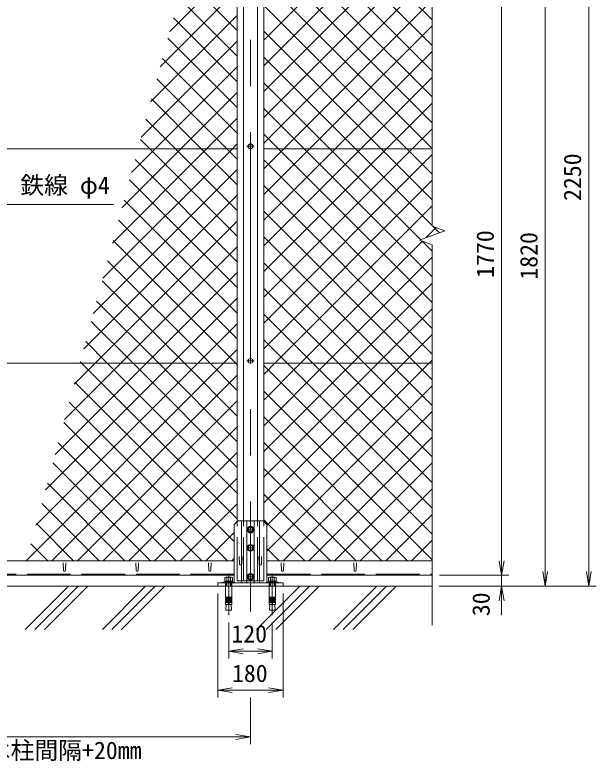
# Model space of a CAD drawing. Units: millimetres, scale not verified. Extents: x -4200 to 4200, y -2970 to 2970.
# Drawn here: x -1883 to -284, y -265 to 1788 of the extents above; entities that cross this region are included whole.
import ezdxf
from ezdxf.enums import TextEntityAlignment as Align

# ---------------------------------------------------------------- set-up
doc = ezdxf.new("R2010")
doc.units = ezdxf.units.MM
doc.header["$LTSCALE"] = 20
doc.linetypes.add('DASHED', pattern=[7.5, 6, -1.5])
doc.linetypes.add('USER1', pattern=[50.8, 31.75, -6.35, 6.35, -6.35])
for name, color, linetype, lineweight in [('0-0_D-STR1', 1, 'Continuous', 18), ('0-1_D-BMK', 2, 'USER1', 13), ('0-2_D-STR-DIM', 7, 'Continuous', 9), ('0-3_D-STR3', 3, 'Continuous', 13), ('0-4_D-STR-TXT', 7, 'Continuous', 9), ('0-5_0', 7, 'Continuous', 9), ('0-6_D-STR2', 7, 'Continuous', 9), ('0-9_D-BGD', 7, 'Continuous', 9), ('0-A_D-DCR-HCH', 7, 'Continuous', 9)]:
    doc.layers.add(name, color=color, linetype=linetype, lineweight=lineweight)
doc.styles.add('ＭＳ ゴシック', font='')
doc.styles.get('ＭＳ ゴシック').set_extended_font_data('MS Gothic')

# ---------------------------------------------------------------- blocks, each defined once
blk = doc.blocks.new('_Open')
at = {"layer": '0-5_0'}
blk.add_line((-20, 3.33), (0, 0), dxfattribs=at)
blk.add_lwpolyline([(-20, -3.33), (0, 0), (-20, 0)], dxfattribs=at)

msp = doc.modelspace()

# ---------------------------------------------------------------- linework, layer by layer
at = {"layer": '0-0_D-STR1'}
for p, q in [((-1271.47, 394.95), (-1271.47, 2466.17)), ((-1253.97, 396.45), (-1253.97, 2466.17)), ((-1215.97, 396.45), (-1215.97, 2466.17)), ((-1198.47, 394.95), (-1198.47, 2466.17)), ((-3205.97, 286.45), (-1279.97, 286.45)), ((-1749.97, 259.58), (-1750.72, 281.08)), ((-1743.97, 259.58), (-1743.22, 281.08)), ((-1549.97, 259.58), (-1550.72, 281.08)), ((-1543.97, 259.58), (-1543.22, 281.08)), ((-1349.97, 259.58), (-1350.72, 281.08)), ((-1343.97, 259.58), (-1343.22, 281.08)), ((-734.97, 286.45), (-1189.97, 286.45)), ((-1149.97, 259.58), (-1150.72, 281.08)), ((-1143.97, 259.58), (-1143.22, 281.08)), ((-949.97, 259.58), (-950.72, 281.08)), ((-943.97, 259.58), (-943.22, 281.08)), ((-1279.97, 246.45), (-3205.97, 246.45)), ((-1189.97, 246.45), (-734.97, 246.45))]:
    msp.add_line(p, q, dxfattribs=at)
at = {"layer": '0-0_D-STR1', "linetype": 'DASHED'}
for p, q in [((-1271.47, 231.45), (-1271.47, 394.95)), ((-1253.97, 231.45), (-1253.97, 396.45)), ((-1215.97, 231.45), (-1215.97, 396.45)), ((-1198.47, 231.45), (-1198.47, 394.95)), ((-1264.97, 276.79), (-1265.72, 298.29)), ((-1258.97, 276.79), (-1258.22, 298.29)), ((-1210.97, 276.79), (-1211.72, 298.29)), ((-1204.97, 276.79), (-1204.22, 298.29)), ((-1279.97, 249.45), (-3205.97, 249.45)), ((-1189.97, 249.45), (-734.97, 249.45)), ((-1271.47, 231.45), (-1198.47, 231.45))]:
    msp.add_line(p, q, dxfattribs=at)
for centre in [(-1261.97, 278.04), (-1207.97, 278.04)]:
    msp.add_arc(centre, 3.25, 202.61986, 337.38014, dxfattribs=at)
at = {"layer": '0-0_D-STR1'}
for centre in [(-1746.97, 260.83), (-1546.97, 260.83), (-1346.97, 260.83), (-1146.97, 260.83), (-946.97, 260.83)]:
    msp.add_arc(centre, 3.25, 202.61986, 337.38014, dxfattribs=at)
at = {"layer": '0-1_D-BMK'}
for p, q in [((-1234.97, 2481.17), (-1234.97, 146.45)), ((-1224.97, 1426.45), (-1244.97, 1426.45)), ((-1224.97, 836.45), (-1244.97, 836.45)), ((-1244.97, 371.95), (-1224.97, 371.95)), ((-1244.97, 321.95), (-1224.97, 321.95)), ((-1294.97, 251.36), (-1294.97, 136.36)), ((-1174.97, 251.36), (-1174.97, 136.36)), ((-1244.97, 241.95), (-1224.97, 241.95))]:
    msp.add_line(p, q, dxfattribs=at)
at = {"layer": '0-2_D-STR-DIM'}
for p, q in [((-734.97, 2515.62), (-734.97, 1207.11)), ((-303.93, 256.45), (-303.93, 2426.17)), ((-423.93, 1996.45), (-423.93, 256.45)), ((-543.93, 1976.45), (-543.93, 286.45)), ((-770.21, 1168.63), (-699.74, 1194.28)), ((-699.74, 1194.28), (-734.97, 1207.11)), ((-734.97, 1155.8), (-770.21, 1168.63)), ((-734.97, 1155.8), (-734.97, 109.15)), ((-543.93, 286.45), (-543.93, 326.45)), ((-714.97, 246.45), (-523.93, 246.45)), ((-714.97, 246.45), (-523.93, 246.45)), ((-543.93, 246.45), (-543.93, 216.45)), ((-715.57, 216.45), (-523.93, 216.45)), ((-714.97, 216.45), (-403.93, 216.45)), ((-714.97, 216.45), (-283.93, 216.45)), ((-1324.97, 196.45), (-1324.97, -89.69)), ((-1144.97, 196.45), (-1144.97, -89.69)), ((-543.93, 176.45), (-543.93, 136.45)), ((-1294.97, 116.36), (-1294.97, 17.49)), ((-1174.97, 116.36), (-1174.97, 17.49)), ((-1254.97, 37.49), (-1214.97, 37.49)), ((-1284.97, -69.69), (-1184.97, -69.69)), ((-1234.97, -89.69), (-1234.97, -218.19)), ((-3214.97, -198.19), (-1274.97, -198.19))]:
    msp.add_line(p, q, dxfattribs=at)
at = {"layer": '0-3_D-STR3'}
for p, q in [((-1271.47, 1419.7), (-3209.97, 1419.7)), ((-734.97, 1419.7), (-1198.47, 1419.7)), ((-1234.97, 843.96), (-1241.47, 840.21)), ((-1228.47, 840.21), (-1234.97, 843.96)), ((-1271.47, 829.7), (-3209.97, 829.7)), ((-1241.47, 840.21), (-1241.47, 832.7)), ((-1241.47, 832.7), (-1234.97, 828.95)), ((-1234.97, 828.95), (-1228.47, 832.7)), ((-1228.47, 832.7), (-1228.47, 840.21)), ((-734.97, 829.7), (-1198.47, 829.7)), ((-1269.97, 396.45), (-1279.97, 386.45)), ((-1269.97, 396.45), (-1199.97, 396.45)), ((-1259.97, 225.45), (-1259.97, 396.45)), ((-1244.97, 396.45), (-1244.97, 225.45)), ((-1224.97, 396.45), (-1224.97, 225.45)), ((-1209.97, 225.45), (-1209.97, 396.45)), ((-1199.97, 396.45), (-1189.97, 386.45)), ((-1279.97, 227.75), (-1279.97, 386.45)), ((-1189.97, 227.75), (-1189.97, 386.45))]:
    msp.add_line(p, q, dxfattribs=at)
at = {"layer": '0-3_D-STR3', "lineweight": 18}
for p, q in [((-1310.97, 225.45), (-1310.97, 227.75)), ((-1310.97, 227.75), (-1278.97, 227.75)), ((-1305.72, 230.75), (-1284.22, 230.75)), ((-1305.72, 227.75), (-1305.72, 230.75)), ((-1284.22, 227.75), (-1305.72, 227.75)), ((-1305.37, 230.75), (-1305.37, 239.05)), ((-1284.58, 230.75), (-1305.37, 230.75)), ((-1302.77, 241.55), (-1287.18, 241.55)), ((-1288.97, 241.55), (-1300.97, 241.55)), ((-1300.17, 230.75), (-1300.17, 239.05)), ((-1296.47, 227.75), (-1295.67, 230.75)), ((-1293.47, 230.75), (-1294.28, 227.75)), ((-1289.78, 230.75), (-1289.78, 239.05)), ((-1284.58, 239.05), (-1284.58, 230.75)), ((-1284.22, 230.75), (-1284.22, 227.75)), ((-1278.97, 227.75), (-1278.97, 225.45)), ((-1190.97, 227.75), (-1190.97, 225.45)), ((-1158.97, 227.75), (-1190.97, 227.75)), ((-1164.22, 230.75), (-1185.72, 230.75)), ((-1185.72, 230.75), (-1185.72, 227.75)), ((-1185.72, 227.75), (-1164.22, 227.75)), ((-1185.37, 239.05), (-1185.37, 230.75)), ((-1185.37, 230.75), (-1164.58, 230.75)), ((-1167.18, 241.55), (-1182.77, 241.55)), ((-1180.97, 241.55), (-1168.97, 241.55)), ((-1180.17, 230.75), (-1180.17, 239.05)), ((-1176.47, 230.75), (-1175.67, 227.75)), ((-1173.47, 227.75), (-1174.28, 230.75)), ((-1169.78, 230.75), (-1169.78, 239.05)), ((-1164.58, 230.75), (-1164.58, 239.05)), ((-1164.22, 227.75), (-1164.22, 230.75)), ((-1158.97, 225.45), (-1158.97, 227.75)), ((-1278.97, 225.45), (-1310.97, 225.45)), ((-1303.62, 216.45), (-1303.62, 186.42)), ((-1300.98, 216.45), (-1300.98, 225.45)), ((-1299.9, 216.45), (-1299.9, 225.45)), ((-1290.06, 216.45), (-1290.06, 225.45)), ((-1288.98, 225.45), (-1288.98, 216.45)), ((-1286.32, 216.45), (-1286.32, 186.42)), ((-1190.97, 225.45), (-1158.97, 225.45)), ((-1183.62, 216.45), (-1183.62, 186.42)), ((-1180.97, 225.45), (-1180.97, 216.45)), ((-1179.89, 216.45), (-1179.89, 225.45)), ((-1170.05, 216.45), (-1170.05, 225.45)), ((-1168.97, 216.45), (-1168.97, 225.45)), ((-1166.32, 216.45), (-1166.32, 186.42)), ((-1295.97, 186.42), (-1303.62, 186.42)), ((-1303.62, 183.92), (-1303.19, 186.38)), ((-1295.97, 186.42), (-1295.97, 166.45)), ((-1293.97, 186.42), (-1293.97, 166.45)), ((-1293.97, 186.42), (-1286.32, 186.42)), ((-1286.32, 183.92), (-1286.76, 186.38)), ((-1175.97, 186.42), (-1183.62, 186.42)), ((-1183.62, 183.92), (-1183.19, 186.38)), ((-1175.97, 186.42), (-1175.97, 166.45)), ((-1173.97, 186.42), (-1166.32, 186.42)), ((-1173.97, 186.42), (-1173.97, 166.45)), ((-1166.32, 183.92), (-1166.76, 186.38)), ((-1303.62, 183.92), (-1295.97, 183.92)), ((-1303.62, 183.92), (-1303.62, 182.42)), ((-1303.62, 182.42), (-1295.97, 182.42)), ((-1303.62, 179.92), (-1303.19, 182.38)), ((-1303.62, 179.92), (-1295.97, 179.92)), ((-1303.62, 179.92), (-1303.62, 178.42)), ((-1303.62, 178.42), (-1295.97, 178.42)), ((-1303.62, 175.92), (-1303.19, 178.38)), ((-1303.62, 175.92), (-1295.97, 175.92)), ((-1303.62, 175.92), (-1303.62, 174.42)), ((-1303.62, 174.42), (-1295.97, 174.42)), ((-1303.62, 171.95), (-1303.19, 174.42)), ((-1303.62, 171.95), (-1295.97, 171.95)), ((-1303.62, 171.95), (-1303.62, 166.45)), ((-1286.32, 166.45), (-1303.62, 166.45)), ((-1301.64, 166.45), (-1302.55, 150.35)), ((-1286.32, 183.92), (-1293.97, 183.92)), ((-1286.32, 182.42), (-1293.97, 182.42)), ((-1286.32, 179.92), (-1293.97, 179.92)), ((-1286.32, 178.42), (-1293.97, 178.42)), ((-1286.32, 175.92), (-1293.97, 175.92)), ((-1286.32, 174.42), (-1293.97, 174.42)), ((-1286.32, 171.95), (-1293.97, 171.95)), ((-1288.31, 166.45), (-1287.4, 150.35)), ((-1286.32, 179.92), (-1286.76, 182.38)), ((-1286.32, 175.92), (-1286.76, 178.38)), ((-1286.32, 171.95), (-1286.76, 174.42)), ((-1286.32, 183.92), (-1286.32, 182.42)), ((-1286.32, 179.92), (-1286.32, 178.42)), ((-1286.32, 175.92), (-1286.32, 174.42)), ((-1286.32, 171.95), (-1286.32, 166.45)), ((-1183.62, 183.92), (-1175.97, 183.92)), ((-1183.62, 183.92), (-1183.62, 182.42)), ((-1183.62, 182.42), (-1175.97, 182.42)), ((-1183.62, 179.92), (-1183.19, 182.38)), ((-1183.62, 179.92), (-1175.97, 179.92)), ((-1183.62, 179.92), (-1183.62, 178.42)), ((-1183.62, 178.42), (-1175.97, 178.42)), ((-1183.62, 175.92), (-1183.19, 178.38)), ((-1183.62, 175.92), (-1175.97, 175.92)), ((-1183.62, 175.92), (-1183.62, 174.42)), ((-1183.62, 171.95), (-1183.19, 174.42)), ((-1183.62, 174.42), (-1175.97, 174.42)), ((-1183.62, 171.95), (-1175.97, 171.95)), ((-1183.62, 171.95), (-1183.62, 166.45)), ((-1183.62, 166.45), (-1166.32, 166.45)), ((-1181.64, 166.45), (-1182.55, 150.35)), ((-1166.32, 183.92), (-1173.97, 183.92)), ((-1166.32, 182.42), (-1173.97, 182.42)), ((-1166.32, 179.92), (-1173.97, 179.92)), ((-1166.32, 178.42), (-1173.97, 178.42)), ((-1166.32, 175.92), (-1173.97, 175.92)), ((-1166.32, 174.42), (-1173.97, 174.42)), ((-1166.32, 171.95), (-1173.97, 171.95)), ((-1168.31, 166.45), (-1167.4, 150.35)), ((-1166.32, 179.92), (-1166.76, 182.38)), ((-1166.32, 175.92), (-1166.76, 178.38)), ((-1166.32, 171.95), (-1166.76, 174.42)), ((-1166.32, 183.92), (-1166.32, 182.42)), ((-1166.32, 179.92), (-1166.32, 178.42)), ((-1166.32, 175.92), (-1166.32, 174.42)), ((-1166.32, 171.95), (-1166.32, 166.45)), ((-1302.55, 150.35), (-1287.4, 150.35)), ((-1167.4, 150.35), (-1182.55, 150.35))]:
    msp.add_line(p, q, dxfattribs=at)
at = {"layer": '0-3_D-STR3', "linetype": 'DASHED'}
for p, q in [((-1303.47, 216.45), (-1303.47, 225.45)), ((-1286.46, 216.45), (-1286.46, 225.45)), ((-1183.49, 216.45), (-1183.49, 225.45)), ((-1166.47, 216.45), (-1166.47, 225.45)), ((-1166.47, 216.45), (-1166.47, 225.45))]:
    msp.add_line(p, q, dxfattribs=at)
at = {"layer": '0-3_D-STR3'}
for points in [[(-1228.47, 1430.21), (-1234.97, 1433.96), (-1241.47, 1430.21), (-1241.47, 1422.7), (-1234.97, 1418.95), (-1228.47, 1422.7)], [(-1228.47, 368.2), (-1234.97, 364.45), (-1241.47, 368.2), (-1241.47, 375.7), (-1234.97, 379.46), (-1228.47, 375.7)], [(-1228.47, 318.2), (-1234.97, 314.45), (-1241.47, 318.2), (-1241.47, 325.7), (-1234.97, 329.46), (-1228.47, 325.7)], [(-1228.47, 238.2), (-1234.97, 234.45), (-1241.47, 238.2), (-1241.47, 245.71), (-1234.97, 249.46), (-1228.47, 245.71)], [(-1324.97, 216.45), (-1144.97, 216.45), (-1144.97, 225.45), (-1324.97, 225.45)]]:
    msp.add_lwpolyline(points, close=True, dxfattribs=at)
for centre, radius in [((-1234.97, 1426.45), 6.25), ((-1234.97, 836.45), 6.25), ((-1234.97, 371.95), 9), ((-1234.97, 371.95), 6.25), ((-1234.97, 321.95), 9), ((-1234.97, 321.95), 6.25), ((-1234.97, 241.95), 9), ((-1234.97, 241.95), 6.25)]:
    msp.add_circle(centre, radius, dxfattribs=at)
at = {"layer": '0-3_D-STR3', "lineweight": 18}
for centre, radius, start, end in [((-1302.77, 238.95), 2.6, 2.20423, 177.79577), ((-1294.97, 234.9), 6.65, 38.61324, 141.38676), ((-1287.18, 238.95), 2.6, 2.20423, 177.79577), ((-1182.77, 238.95), 2.6, 2.20423, 177.79577), ((-1174.97, 234.9), 6.65, 38.61324, 141.38676), ((-1167.18, 238.95), 2.6, 2.20423, 177.79577), ((-1294.97, 186.42), 1, 0, 180), ((-1174.97, 186.42), 1, 0, 180)]:
    msp.add_arc(centre, radius, start, end, dxfattribs=at)
at = {"layer": '0-4_D-STR-TXT'}
msp.add_lwpolyline([(-1610.92, 1266.07), (-1922.25, 1266.07), (-1970.34, 1417.8)], dxfattribs=at)
at = {"layer": '0-6_D-STR2'}
for p, q in [((-1198.47, 1718.21), (-920.23, 1996.45)), ((-1198.47, 1647.5), (-849.52, 1996.45)), ((-734.97, 1703.49), (-1027.94, 1996.45)), ((-734.97, 1774.2), (-957.23, 1996.45)), ((-1198.47, 1506.08), (-734.97, 1969.58)), ((-734.97, 1491.36), (-1198.47, 1954.86)), ((-1457.24, 1742.29), (-1271.47, 1928.06)), ((-1271.47, 1745.02), (-1417.05, 1890.59)), ((-1198.47, 1435.37), (-734.97, 1898.87)), ((-734.97, 1420.65), (-1198.47, 1884.15)), ((-1483.53, 1645.29), (-1271.47, 1857.35)), ((-1271.47, 1674.31), (-1432.13, 1834.96)), ((-1143.43, 1419.7), (-734.97, 1828.16)), ((-804.74, 1419.7), (-1198.47, 1813.44)), ((-1509.82, 1548.29), (-1271.47, 1786.63)), ((-1271.47, 1603.59), (-1447.2, 1779.32)), ((-1072.72, 1419.7), (-734.97, 1757.45)), ((-875.45, 1419.7), (-1198.47, 1742.73)), ((-1536.11, 1451.29), (-1271.47, 1715.92)), ((-1271.47, 1532.88), (-1462.28, 1723.69)), ((-1002.01, 1419.7), (-734.97, 1686.74)), ((-1271.47, 1462.17), (-1477.36, 1668.06)), ((-1496.98, 1419.7), (-1271.47, 1645.21)), ((-1299.72, 1419.7), (-1492.44, 1612.42)), ((-931.3, 1419.7), (-734.97, 1616.03)), ((-1426.27, 1419.7), (-1271.47, 1574.5)), ((-1370.43, 1419.7), (-1507.51, 1556.79)), ((-860.59, 1419.7), (-734.97, 1545.32)), ((-1087.58, 1419.7), (-1198.47, 1530.59)), ((-1441.14, 1419.7), (-1522.59, 1501.16)), ((-1355.56, 1419.7), (-1271.47, 1503.79)), ((-1158.29, 1419.7), (-1198.47, 1459.88)), ((-789.88, 1419.7), (-734.97, 1474.61)), ((-1511.85, 1419.7), (-1537.67, 1445.53)), ((-1641.26, 1063.29), (-1284.85, 1419.7)), ((-1614.97, 1160.29), (-1355.56, 1419.7)), ((-1588.69, 1257.29), (-1426.27, 1419.7)), ((-1562.4, 1354.29), (-1496.98, 1419.7)), ((-1271.47, 1179.33), (-1511.85, 1419.7)), ((-1271.47, 1250.04), (-1441.14, 1419.7)), ((-1271.47, 1320.75), (-1370.43, 1419.7)), ((-1271.47, 1391.46), (-1299.72, 1419.7)), ((-1284.85, 1419.7), (-1271.47, 1433.08)), ((-1198.47, 1364.66), (-1143.43, 1419.7)), ((-1198.47, 1293.95), (-1072.72, 1419.7)), ((-1198.47, 1223.24), (-1002.01, 1419.7)), ((-1198.47, 1152.53), (-931.3, 1419.7)), ((-1198.47, 1081.82), (-860.59, 1419.7)), ((-1198.47, 1011.11), (-789.88, 1419.7)), ((-734.97, 996.38), (-1158.29, 1419.7)), ((-734.97, 1067.09), (-1087.58, 1419.7)), ((-734.97, 1279.23), (-875.45, 1419.7)), ((-734.97, 1349.94), (-804.74, 1419.7)), ((-1198.47, 940.4), (-734.97, 1403.9)), ((-1271.47, 1108.62), (-1552.75, 1389.89)), ((-734.97, 925.67), (-1198.47, 1389.17)), ((-1667.55, 966.29), (-1271.47, 1362.37)), ((-1271.47, 1037.91), (-1567.83, 1334.26)), ((-1198.47, 869.68), (-734.97, 1333.18)), ((-734.97, 854.96), (-1198.47, 1318.46)), ((-1693.84, 869.29), (-1271.47, 1291.66)), ((-1271.47, 967.2), (-1582.9, 1278.63)), ((-780.43, 829.7), (-1198.47, 1247.75)), ((-1662.72, 829.7), (-1271.47, 1220.95)), ((-1271.47, 896.49), (-1597.98, 1222.99)), ((-751.18, 1175.55), (-723.73, 1203.01)), ((-715.13, 1188.68), (-732.76, 1206.3)), ((-851.14, 829.7), (-1198.47, 1177.04)), ((-1275.4, 829.7), (-1613.06, 1167.36)), ((-1592.01, 829.7), (-1271.47, 1150.24)), ((-734.97, 1137.81), (-763.27, 1166.1)), ((-1346.11, 829.7), (-1628.14, 1111.73)), ((-1026.32, 829.7), (-734.97, 1121.05)), ((-921.85, 829.7), (-1198.47, 1106.33)), ((-1521.3, 829.7), (-1271.47, 1079.53)), ((-1416.82, 829.7), (-1643.21, 1056.1)), ((-955.61, 829.7), (-734.97, 1050.34)), ((-992.56, 829.7), (-1198.47, 1035.62)), ((-1450.59, 829.7), (-1271.47, 1008.82)), ((-1487.53, 829.7), (-1658.29, 1000.46)), ((-1063.27, 829.7), (-1198.47, 964.91)), ((-884.9, 829.7), (-734.97, 979.63)), ((-1558.24, 829.7), (-1673.37, 944.83)), ((-1379.88, 829.7), (-1271.47, 938.11)), ((-814.19, 829.7), (-734.97, 908.92)), ((-1628.95, 829.7), (-1688.45, 889.2)), ((-1133.98, 829.7), (-1198.47, 894.2)), ((-1309.17, 829.7), (-1271.47, 867.4)), ((-1851.58, 287.29), (-1309.17, 829.7)), ((-1825.29, 384.29), (-1379.88, 829.7)), ((-1799, 481.29), (-1450.59, 829.7)), ((-1772.71, 578.29), (-1521.3, 829.7)), ((-1746.42, 675.29), (-1592.01, 829.7)), ((-1720.13, 772.29), (-1662.72, 829.7)), ((-1699.66, 829.7), (-1703.52, 833.56)), ((-1271.47, 401.51), (-1699.66, 829.7)), ((-1271.47, 472.22), (-1628.95, 829.7)), ((-1271.47, 542.93), (-1558.24, 829.7)), ((-1271.47, 613.65), (-1487.53, 829.7)), ((-1271.47, 684.36), (-1416.82, 829.7)), ((-1271.47, 755.07), (-1346.11, 829.7)), ((-1271.47, 825.78), (-1275.4, 829.7)), ((-1198.47, 657.55), (-1026.32, 829.7)), ((-1198.47, 586.84), (-955.61, 829.7)), ((-1198.47, 516.13), (-884.9, 829.7)), ((-1198.47, 445.42), (-814.19, 829.7)), ((-734.97, 359.99), (-1198.47, 823.49)), ((-734.97, 430.7), (-1133.98, 829.7)), ((-734.97, 501.41), (-1063.27, 829.7)), ((-734.97, 572.12), (-992.56, 829.7)), ((-734.97, 642.83), (-921.85, 829.7)), ((-734.97, 713.54), (-851.14, 829.7)), ((-734.97, 784.25), (-780.43, 829.7)), ((-1781.71, 286.45), (-1271.47, 796.68)), ((-1279.97, 339.3), (-1718.6, 777.93)), ((-1189.97, 312.5), (-734.97, 767.5)), ((-734.97, 289.28), (-1198.47, 752.78)), ((-1297.84, 286.45), (-1733.68, 722.3)), ((-1711, 286.45), (-1271.47, 725.97)), ((-802.86, 286.45), (-1198.47, 682.07)), ((-1145.31, 286.45), (-734.97, 696.79)), ((-1368.55, 286.45), (-1748.76, 666.67)), ((-1640.28, 286.45), (-1271.47, 655.26)), ((-1074.6, 286.45), (-734.97, 626.08)), ((-1439.26, 286.45), (-1763.84, 611.03)), ((-873.57, 286.45), (-1198.47, 611.36)), ((-1569.57, 286.45), (-1271.47, 584.55)), ((-1509.97, 286.45), (-1778.91, 555.4)), ((-1003.89, 286.45), (-734.97, 555.37)), ((-944.28, 286.45), (-1198.47, 540.65)), ((-1498.86, 286.45), (-1271.47, 513.84)), ((-1580.68, 286.45), (-1793.99, 499.77)), ((-933.18, 286.45), (-734.97, 484.66)), ((-1014.99, 286.45), (-1198.47, 469.93)), ((-1651.39, 286.45), (-1809.07, 444.13)), ((-1428.15, 286.45), (-1271.47, 443.13)), ((-862.47, 286.45), (-734.97, 413.95)), ((-1085.7, 286.45), (-1198.47, 399.22)), ((-1722.1, 286.45), (-1824.15, 388.5)), ((-1357.44, 286.45), (-1279.97, 363.92)), ((-1792.81, 286.45), (-1839.22, 332.87)), ((-791.76, 286.45), (-734.97, 343.24)), ((-1156.41, 286.45), (-1189.97, 320.01)), ((-1286.73, 286.45), (-1279.97, 293.21))]:
    msp.add_line(p, q, dxfattribs=at)
for points in [[(-1198.47, 1576.79), (-778.81, 1996.45), (-750.81, 2024.45), (-741.81, 2033.45)], [(-734.97, 1632.78), (-1098.65, 1996.45), (-1126.65, 2024.45), (-1135.65, 2033.45)], [(-734.97, 1562.07), (-1169.36, 1996.45), (-1197.36, 2024.45), (-1198.47, 2025.57)], [(-734.97, 1208.52), (-946.16, 1419.7), (-1198.47, 1672.02)], [(-766.98, 1169.81), (-1016.87, 1419.7), (-1198.47, 1601.31)], [(-1198.47, 798.97), (-1167.75, 829.7), (-734.97, 1262.47)], [(-1198.47, 728.26), (-1097.03, 829.7), (-761.34, 1165.4)], [(-1189.97, 383.21), (-743.48, 829.7), (-734.97, 838.21)]]:
    msp.add_lwpolyline(points, dxfattribs=at)
at = {"layer": '0-9_D-BGD'}
msp.add_line((-3559.97, 216.45), (-734.97, 216.45), dxfattribs=at)
at = {"layer": '0-A_D-DCR-HCH'}
for p, q in [((-1854.78, 97.39), (-1735.71, 216.45)), ((-1828.26, 97.39), (-1709.2, 216.45)), ((-1801.74, 97.39), (-1682.68, 216.45)), ((-1642.64, 97.39), (-1523.58, 216.45)), ((-1616.13, 97.39), (-1497.07, 216.45)), ((-1589.61, 97.39), (-1470.55, 216.45)), ((-1218.38, 97.39), (-1099.32, 216.45)), ((-1191.86, 97.39), (-1072.8, 216.45)), ((-1165.35, 97.39), (-1046.29, 216.45)), ((-1006.25, 97.39), (-887.19, 216.45)), ((-979.73, 97.39), (-860.67, 216.45)), ((-953.22, 97.39), (-834.15, 216.45))]:
    msp.add_line(p, q, dxfattribs=at)

# ---------------------------------------------------------------- block references
at = {"layer": '0-2_D-STR-DIM', "xscale": 2, "yscale": 2}
for p, rotation in [((-543.93, 246.45), 270), ((-543.93, 246.45), 270), ((-423.93, 216.45), 270), ((-303.93, 216.45), 270), ((-543.93, 216.45), 90), ((-1294.97, 37.49), 180), ((-1324.97, -69.69), 180)]:
    msp.add_blockref('_Open', p, dxfattribs=dict(at, rotation=rotation))
for p in [(-1174.97, 37.49), (-1144.97, -69.69), (-1234.97, -198.19)]:
    msp.add_blockref('_Open', p, dxfattribs=at)

# ---------------------------------------------------------------- texts
at = {"layer": '0-2_D-STR-DIM', "style": 'ＭＳ ゴシック'}
for s, p in [('2250', (-310.68, 1276.06)), ('1770', (-550.68, 1064.55)), ('1820', (-430.68, 1059.55)), ('30', (-562.19, 134.03))]:
    msp.add_text(s, height=48.09, rotation=90, dxfattribs=at).set_placement(p, align=Align.BOTTOM_LEFT)
for s, p in [('120', (-1287.5, 47.16)), ('180', (-1285.9, -61.55))]:
    msp.add_text(s, height=48.09, dxfattribs=at).set_placement(p, align=Align.BOTTOM_LEFT)
at = {"layer": '0-4_D-STR-TXT', "style": 'ＭＳ ゴシック'}
for s, p in [('鉄線 φ4', (-1868.53, 1280.94)), ('端柱後付けベースプレートの場合は柱間隔+20mm', (-2944.72, -273.46))]:
    msp.add_text(s, height=48.09, dxfattribs=at).set_placement(p, align=Align.BOTTOM_LEFT)

doc.saveas('drawing.dxf')
